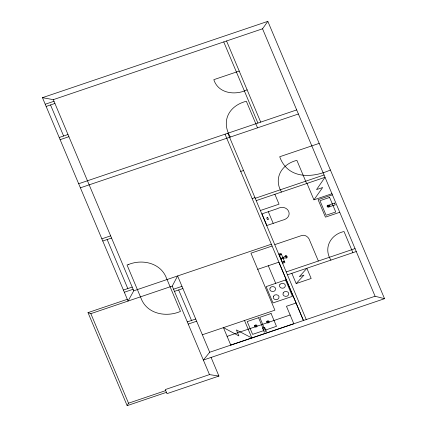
<?xml version="1.0" encoding="UTF-8"?>
<svg xmlns="http://www.w3.org/2000/svg" width="427" height="427" viewBox="0 0 427 427"><rect width="100%" height="100%" fill="white"/><g stroke="black" fill="none" stroke-linecap="round" stroke-linejoin="round"><path stroke-width="0.64" d="M166.45 392.338L127.15 405.65L88.005 312.623L90.844 313.658L172.236 286.095L177.605 275.959L209.705 352.254L203.359 360.057L384.546 298.697L267.836 21.35L42.454 97.671L128.041 301.062L133.758 290.808L271.342 244.217M127.15 405.65L128.522 403.189L165.719 390.593M42.454 97.671L53.316 99.646L262.541 28.796L267.836 21.35M307.008 183.413L313.92 199.831L322.663 187.522L316.54 189.593L325.022 177.312L256.205 200.615M296.167 283.576L303.949 275.121L299.375 276.669L306.88 268.305L311.171 278.495L296.167 283.576L291.876 273.387M273.2 223.374L282.231 220.279C294.929 217.37 288.15 203.135 277.347 208.664L261.981 213.868L266.88 225.509L273.195 223.374L268.3 211.728M45.219 104.247L53.999 101.274M46.143 106.43L54.923 103.457M239.227 71.074L213.815 79.678C218.309 93.732 235.416 95.605 247.105 89.809M59.209 137.489L67.989 134.516M60.127 139.672L68.907 136.699M78.675 183.749L296.68 109.926M80.388 187.821L298.398 113.998M319.188 143.381L279.706 156.746C287.707 179.255 312.057 178.321 330.386 169.989M240.721 171.446L243.534 170.496M101.85 238.826L110.636 235.853M102.774 241.009L111.554 238.036M252.143 198.592L254.956 197.642M255.229 198.288L324.056 174.979M260.369 210.506L279.044 204.181L274.881 194.29M313.92 199.831L331.934 193.73M332.403 194.829L318.088 199.676L325.438 217.146L339.753 212.299M123.414 290.061L132.194 287.083M124.332 292.244L133.112 289.271M274.972 244.57L301.371 235.635C304.387 234.402 307.675 236.296 309.095 239.024L318.355 261.03M272.042 246.037L250.964 253.174L274.892 310.189L202.355 334.779M88.005 312.623L127.305 299.311M173.543 289.202L181.977 286.346M281.43 254.273L279.29 254.999L281.446 254.3M174.462 291.39L182.895 288.535M280.662 258.26C283.08 258.42 284.329 256.205 286.191 255.608L287.109 256.408L287.099 257.764C285.22 258.42 282.834 257.47 280.993 259.045M257.7 269.346L278.847 262.183L303.448 320.506L225.04 134.185M282.364 262.306L284.51 261.58M286.207 271.914L355.04 248.605M287.435 274.823L356.267 251.519M286.229 279.733L266.133 286.624L272.997 302.93L292.436 296.343L285.578 280.043M187.298 321.889L195.726 319.033M188.216 324.072L196.644 321.216M296.087 303.015L286.464 306.276L293.813 323.746L230.767 345.091M227.095 336.359L290.136 315.009M209.705 352.248L375.087 296.247L384.546 298.697M218.923 376.059L209.481 374.602L165.286 389.568L167 393.641L218.923 376.059L211.087 357.436M223.46 327.621L238.901 335.9L236.403 329.959L251.85 337.965L244.5 320.501M262.541 28.796L375.087 296.247M352.91 252.656L344.018 231.525C330.631 234.375 323.127 248.055 330.925 260.096M306.639 183.535L296.882 160.355C282.001 163.952 273.099 177.974 281.478 192.059M226.561 40.981L260.7 122.106M223.753 41.931L257.892 123.061M257.524 127.838L246.331 101.252C228.915 105.715 220.775 121.06 230.361 137.04M283.475 257.31L283.806 258.095M282.807 257.534L281.03 253.312L278.884 254.038L282.759 263.24L284.9 262.514L283.138 258.319M227.853 133.229L306.26 319.556M268.305 265.754L275.693 283.304M223.417 327.621L230.783 345.112M178.678 289.96L191.515 320.458M172.236 286.095L209.481 374.602M53.316 99.646L133.758 290.808M50.53 104.946L63.602 135.999M107.161 239.52L127.806 288.572M90.844 313.658L128.522 403.189M283.453 261.831C282.855 262.007 283.469 260.924 283.453 261.831M280.39 254.657C280.053 255.453 281.19 255.047 280.39 254.657M286.768 256.846C286.869 260.892 284.083 252.859 286.768 256.846M254.636 325.571L254.652 326.596L255.239 327.018L256.451 326.943L256.979 326.425L256.963 325.406L256.371 324.984L255.597 324.91L254.636 325.571M255.138 325.758L255.485 326.58L256.478 326.244L256.131 325.422L255.138 325.758M266.763 321.467L266.629 322.129L267.366 322.908L268.145 322.983L269.106 322.321L269.24 321.659L268.503 320.88L267.286 320.949L266.763 321.467M267.265 321.648L267.612 322.476L268.604 322.139L268.257 321.312L267.265 321.648M327.221 205.739L327.093 206.401L327.829 207.18L329.041 207.111L329.569 206.593L329.548 205.568L328.961 205.152L327.749 205.216L327.221 205.739M327.722 205.921L328.069 206.743L329.068 206.406L328.721 205.584L327.722 205.921M270.035 288.081C268.423 291.347 274.049 292.895 275.394 290.029C277.006 286.763 271.375 285.209 270.035 288.081M273.461 296.231C271.85 299.498 277.481 301.051 278.826 298.179C280.438 294.918 274.807 293.365 273.461 296.231M279.76 284.788C278.148 288.054 283.774 289.602 285.119 286.736C286.731 283.469 281.099 281.921 279.76 284.788M283.186 292.938C281.58 296.205 287.206 297.758 288.551 294.886C290.163 291.62 284.531 290.072 283.186 292.938M128.773 264.398L127.038 264.986L141.054 298.302C146.984 314.112 166.295 317.581 180.466 311.406L166.45 278.094C160.782 263.064 142.655 258.863 128.773 264.398M267.734 217.514L266.667 217.877L267.446 219.729L268.514 219.366L267.734 217.514M329.607 197.439L319.962 200.706L326.089 215.261L335.734 211.995L329.607 197.439M334.517 203.092L329.601 204.757L330.333 206.508L335.254 204.843L334.517 203.092M258.548 317.72L247.217 321.558L252.613 334.373L263.939 330.535L258.548 317.72M271.081 313.509L259.749 317.346L265.146 330.162L276.477 326.324L271.081 313.509M264.649 327.365L262.546 328.08L264.26 332.158L266.368 331.443L264.649 327.365"/></g></svg>
